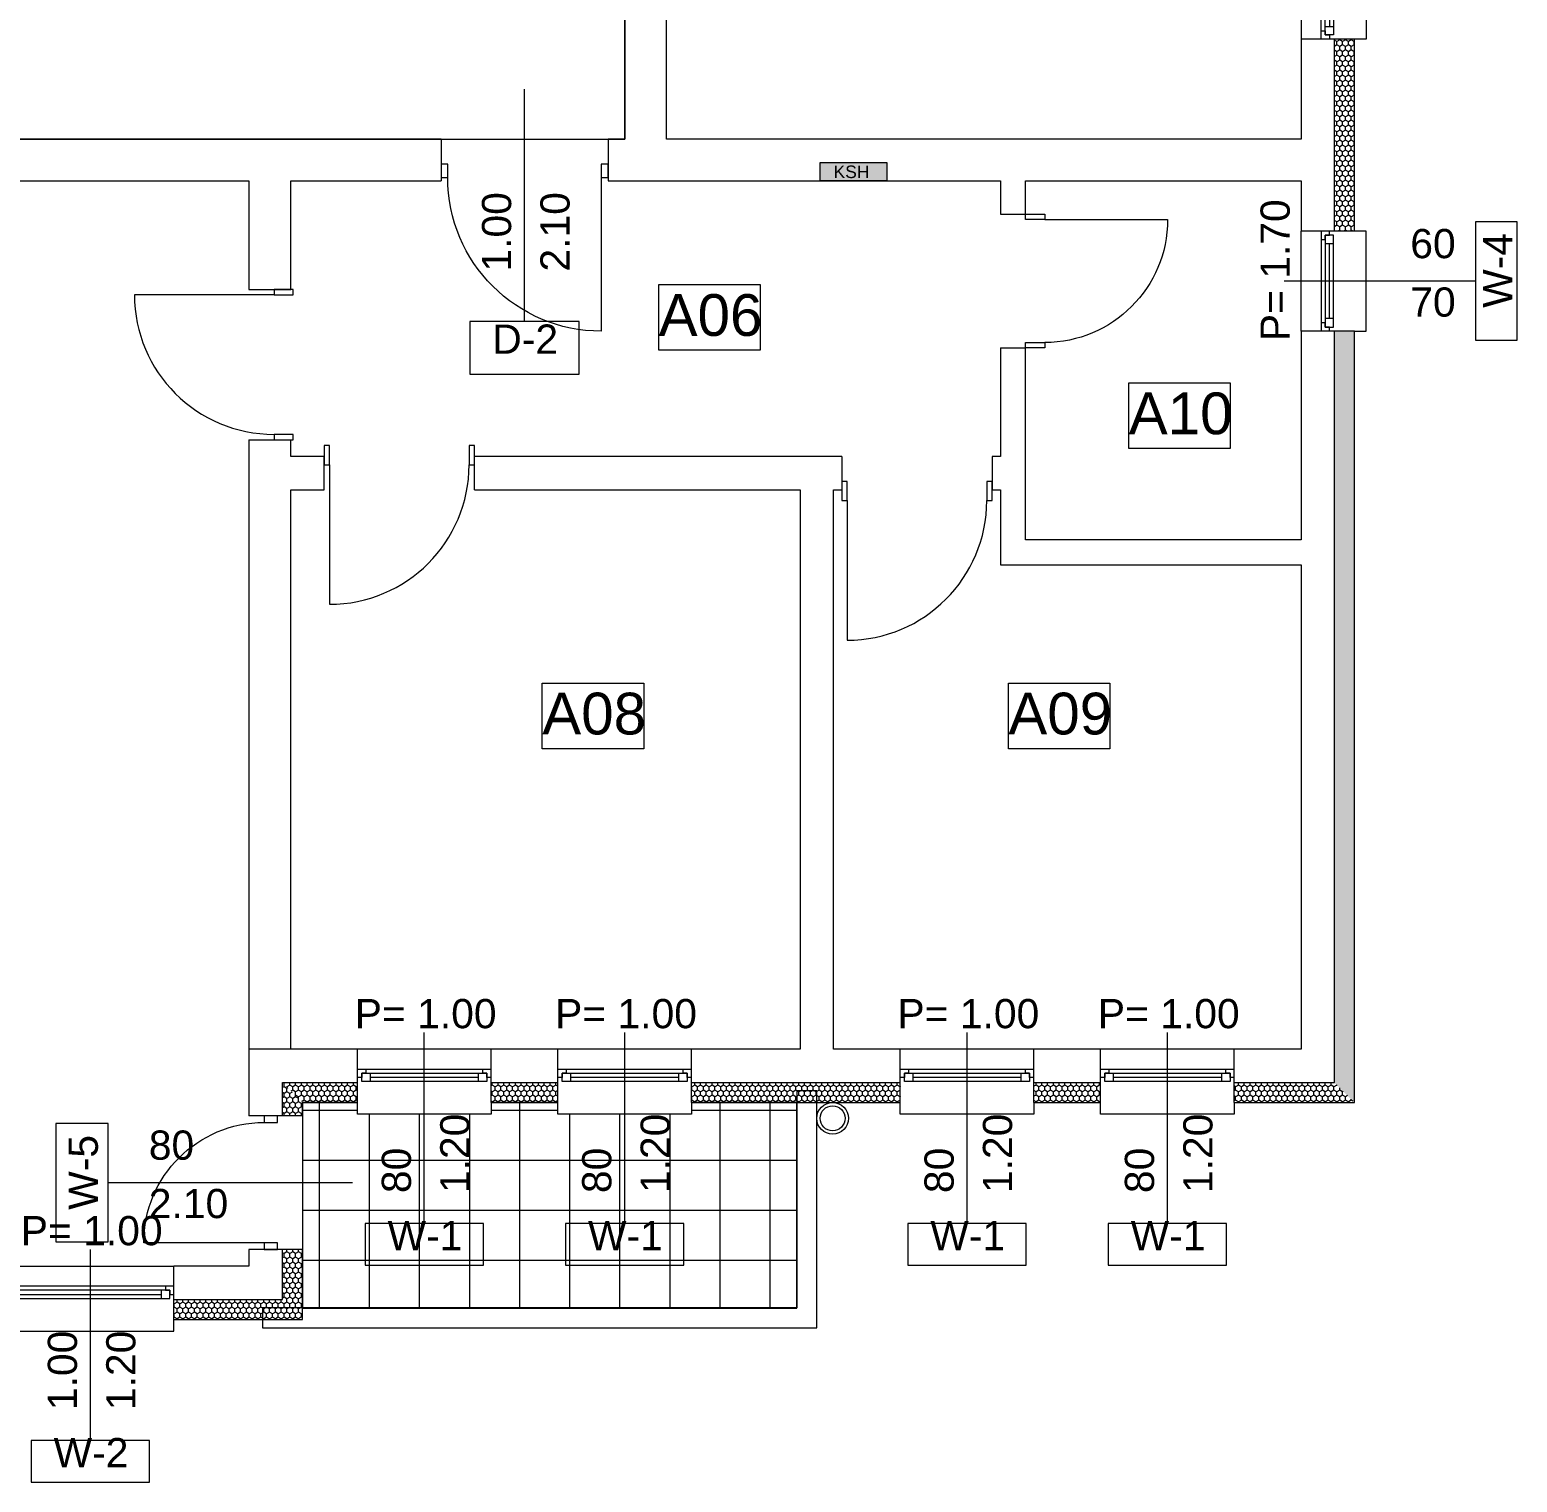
# Model space of a CAD drawing. Header units: feet. Extents: x 2566339 to 2627130, y -124111 to -81443.
# Drawn here: x 2591519 to 2600427, y -109904 to -101204 of the extents above; entities that cross this region are included whole.
import ezdxf
from ezdxf.enums import TextEntityAlignment as Align

# ---------------------------------------------------------------- set-up
doc = ezdxf.new("R2010")
doc.units = ezdxf.units.FT
doc.header["$MEASUREMENT"] = 0
for name, color, linetype, lineweight in [('ARCHICAD Door Markers_Pen_No__20', 1, 'Continuous', 5), ('ARCHICAD Door Markers_Pen_No__60', 230, 'Continuous', 5), ('ARCHICAD Doors_Pen_No__1', 7, 'Continuous', 5), ('ARCHICAD Doors_Pen_No__60', 230, 'Continuous', 5), ('ARCHICAD Window Markers_Pen_No__20', 1, 'Continuous', 5), ('ARCHICAD Windows_Pen_No__20', 1, 'Continuous', 5), ('Columns_Pen_No__1', 7, 'Continuous', 5), ('Columns_Pen_No__6', 5, 'Continuous', 5), ('Exterior walls_Pen_No__1', 7, 'Continuous', 5), ('Structural - Bearing_Pen_No__1', 7, 'Continuous', 5), ('Text blocks_Pen_No__1', 7, 'Continuous', 5), ('Text blocks_Pen_No__2', 8, 'Continuous', 5)]:
    doc.layers.add(name, color=color, linetype=linetype, lineweight=lineweight)
doc.layers.add('Columns', color=7, linetype='Continuous')
doc.layers.add('Exterior walls', color=7, linetype='Continuous')
for name, color, linetype, lineweight, true_color in [('Exterior walls_Pen_No__14', 7, 'Continuous', 5, 0xbd8b17), ('Exterior walls_Pen_No__65', 7, 'Continuous', 5, 0x80c2ff), ('Exterior walls_Pen_No__81', 7, 'Continuous', 5, 0x6a6a6a), ('Structural - Bearing_Pen_No__82', 7, 'Continuous', 5, 0xaaaaaa)]:
    doc.layers.add(name, color=color, linetype=linetype, lineweight=lineweight, true_color=true_color)
doc.styles.add('GENERATED_STYLE_1', font='arial.ttf')
pattern_1 = [(90, (2247653.822, -76424.967), (-34.641016, 0), [20, -40]), (90, (2247636.502, -76394.967), (-34.641016, 0), [20, -40]), (150, (2247653.822, -76404.967), (17.320508, 30), [20, -40]), (150, (2247619.18, -76404.967), (17.320508, 30), [20, -40]), (210, (2247653.822, -76424.967), (-17.320508, 30), [20, -40]), (210, (2247619.18, -76424.967), (-17.320508, 30), [20, -40])]
pattern_2 = [(90, (2247653.822, -76474.967), (-34.641016, 0), [20, -40]), (90, (2247636.502, -76444.967), (-34.641016, 0), [20, -40]), (150, (2247653.822, -76454.967), (17.320508, 30), [20, -40]), (150, (2247619.18, -76454.967), (17.320508, 30), [20, -40]), (210, (2247653.822, -76474.967), (-17.320508, 30), [20, -40]), (210, (2247619.18, -76474.967), (-17.320508, 30), [20, -40])]

# ---------------------------------------------------------------- blocks, each defined once
blk = doc.blocks.new('Window 22_5')
at = {"layer": 'ARCHICAD Windows_Pen_No__20', "color": 1, "linetype": 'Continuous', "lineweight": 5}
for p, q in [((-500, 150), (-500, 220)), ((-500, 220), (500, 220)), ((500, 220), (500, 150)), ((-500, 150), (-500, 30)), ((500, 150), (500, 30)), ((-500, 30), (-500, 0)), ((-500, 0), (-475, 0)), ((-500, 0), (-500, -50)), ((-500, 0), (-500, -50)), ((-475, 25), (-425, 25)), ((-475, -25), (-475, 25)), ((-475, 0), (-475, -25)), ((-425, 25), (425, 25)), ((-425, 25), (-425, -25)), ((-425, 25), (425, 25)), ((-425, 0), (425, 0)), ((425, -25), (425, 25)), ((425, 25), (475, 25)), ((475, 25), (475, -25)), ((475, -25), (475, 0)), ((475, 0), (500, 0)), ((500, 30), (500, 0)), ((500, 0), (500, -50)), ((500, 0), (500, -50)), ((-450, -50), (-500, -50)), ((-500, -50), (-500, -170)), ((-475, -25), (-450, -25)), ((-425, -25), (-475, -25)), ((-450, -25), (-450, -50)), ((450, -50), (-450, -50)), ((425, -25), (-425, -25)), ((475, -25), (425, -25)), ((450, -50), (450, -25)), ((450, -25), (475, -25)), ((500, -50), (450, -50)), ((500, -50), (500, -170)), ((-500, -170), (500, -170))]:
    blk.add_line(p, q, dxfattribs=at)
blk = doc.blocks.new('W Marker 22_2')
at = {"layer": 'ARCHICAD Window Markers_Pen_No__20', "color": 1, "linetype": 'Continuous', "lineweight": 5}
for p, q in [((0, -1045), (0, 100)), ((-354.4, -1045), (-354.4, -1295)), ((354.4, -1045), (-354.4, -1045)), ((354.4, -1295), (354.4, -1045)), ((-354.4, -1295), (354.4, -1295))]:
    blk.add_line(p, q, dxfattribs=at)
at = {"layer": 'ARCHICAD Window Markers_Pen_No__20', "color": 1, "lineweight": 5, "style": 'GENERATED_STYLE_1'}
for tag, rotation, p in [('AC_MarkerText_4', 180, (416.8, 367.1)), ('whDistCm', 270, (-322.5, -397.3)), ('AC_MarkerText_2', 270, (27.5, -597.3)), ('AC_MarkerText_1', 180, (220, -962.5))]:
    blk.add_attdef(tag, text='', height=175, rotation=rotation, dxfattribs=at).set_placement(p, align=Align.BOTTOM_LEFT)
blk = doc.blocks.new('Wall_17', base_point=(2589312.3, -108879.2))
at = {"layer": 'Exterior walls_Pen_No__14', "linetype": 'Continuous', "lineweight": 5, "true_color": 0xbd8b17}
h = blk.add_hatch(dxfattribs=at)
h.set_pattern_fill('STYROFOAM_SM_INSULATION', color=42, style=0, pattern_type=2)
h.set_pattern_definition(pattern_1)
h.paths.add_polyline_path([(2589432.3, -108759.2), (2589312.3, -108879.2), (2590082.3, -108879.2), (2590082.3, -108759.2)])
h = blk.add_hatch(dxfattribs=at)
h.set_pattern_fill('STYROFOAM_SM_INSULATION', color=42, style=0, pattern_type=2)
h.set_pattern_definition(pattern_1)
h.paths.add_polyline_path([(2591082.3, -108759.2), (2591082.3, -108879.2), (2591382.3, -108879.2), (2591382.3, -108759.2)])
h = blk.add_hatch(dxfattribs=at)
h.set_pattern_fill('STYROFOAM_SM_INSULATION', color=42, style=0, pattern_type=2)
h.set_pattern_definition(pattern_1)
h.paths.add_polyline_path([(2592382.3, -108759.2), (2592382.3, -108879.2), (2593152.3, -108879.2), (2593032.3, -108759.2)])
at = {"layer": 'Exterior walls_Pen_No__1', "color": 7, "linetype": 'Continuous', "lineweight": 5}
for p, q in [((2590082.3, -108679.2), (2590082.3, -108559.2)), ((2591082.3, -108679.2), (2591082.3, -108559.2)), ((2591382.3, -108679.2), (2591382.3, -108559.2)), ((2592382.3, -108679.2), (2592382.3, -108559.2)), ((2589432.3, -108759.2), (2590082.3, -108759.2)), ((2590082.3, -108729.2), (2590082.3, -108679.2)), ((2590082.3, -108759.2), (2590082.3, -108729.2)), ((2590082.3, -108879.2), (2590082.3, -108759.2)), ((2591082.3, -108729.2), (2591082.3, -108679.2)), ((2591082.3, -108759.2), (2591082.3, -108729.2)), ((2591082.3, -108759.2), (2591382.3, -108759.2)), ((2591082.3, -108879.2), (2591082.3, -108759.2)), ((2591382.3, -108729.2), (2591382.3, -108679.2)), ((2591382.3, -108759.2), (2591382.3, -108729.2)), ((2591382.3, -108879.2), (2591382.3, -108759.2)), ((2592382.3, -108729.2), (2592382.3, -108679.2)), ((2592382.3, -108759.2), (2592382.3, -108729.2)), ((2592382.3, -108759.2), (2593032.3, -108759.2)), ((2592382.3, -108879.2), (2592382.3, -108759.2))]:
    blk.add_line(p, q, dxfattribs=at)
at = {"layer": 'Exterior walls_Pen_No__1', "color": 7, "linetype": 'Continuous', "lineweight": 5, "flags": 128}
for points in [[(2590082.3, -108559.2), (2589632.3, -108559.2)], [(2591382.3, -108559.2), (2591082.3, -108559.2)], [(2592832.3, -108559.2), (2592382.3, -108559.2)], [(2589312.3, -108879.2), (2590082.3, -108879.2)], [(2591082.3, -108879.2), (2591382.3, -108879.2)], [(2592382.3, -108879.2), (2593152.3, -108879.2)]]:
    blk.add_lwpolyline(points, dxfattribs=at)
at = {"layer": 'ARCHICAD Window Markers_Pen_No__20', "color": 1, "linetype": 'Continuous', "lineweight": 5}
ref = blk.add_blockref('W Marker 22_2', (2590582.3, -108559.2), dxfattribs=at)
ref.add_attrib('A', '1.00', dxfattribs={"color": 1, "lineweight": 5, "height": 175, "rotation": 90, "style": 'GENERATED_STYLE_1'}).set_placement((2590554.8, -109422.1), align=Align.BOTTOM_LEFT)
ref.add_attrib('whDistCm', '1.20', dxfattribs={"color": 1, "lineweight": 5, "height": 175, "rotation": 90, "style": 'GENERATED_STYLE_1'}).set_placement((2590904.8, -109422.1), align=Align.BOTTOM_LEFT)
ref.add_attrib('AC_MarkerText_1', 'W-2', dxfattribs={"color": 1, "lineweight": 5, "height": 175, "style": 'GENERATED_STYLE_1'}).set_placement((2590362.3, -109816.7), align=Align.BOTTOM_LEFT)
ref.add_attrib('AC_MarkerText_4', 'P= 1.00', dxfattribs={"color": 1, "lineweight": 5, "height": 175, "style": 'GENERATED_STYLE_1'}).set_placement((2590165.5, -108487.1), align=Align.BOTTOM_LEFT)
ref = blk.add_blockref('W Marker 22_2', (2591882.3, -108559.2), dxfattribs=at)
ref.add_attrib('A', '1.00', dxfattribs={"color": 1, "lineweight": 5, "height": 175, "rotation": 90, "style": 'GENERATED_STYLE_1'}).set_placement((2591854.8, -109422.1), align=Align.BOTTOM_LEFT)
ref.add_attrib('whDistCm', '1.20', dxfattribs={"color": 1, "lineweight": 5, "height": 175, "rotation": 90, "style": 'GENERATED_STYLE_1'}).set_placement((2592204.8, -109422.1), align=Align.BOTTOM_LEFT)
ref.add_attrib('AC_MarkerText_1', 'W-2', dxfattribs={"color": 1, "lineweight": 5, "height": 175, "style": 'GENERATED_STYLE_1'}).set_placement((2591662.3, -109816.7), align=Align.BOTTOM_LEFT)
ref.add_attrib('AC_MarkerText_4', 'P= 1.00', dxfattribs={"color": 1, "lineweight": 5, "height": 175, "style": 'GENERATED_STYLE_1'}).set_placement((2591465.5, -108487.1), align=Align.BOTTOM_LEFT)
at = {"layer": 'ARCHICAD Windows_Pen_No__20', "color": 1, "linetype": 'Continuous', "lineweight": 5, "xscale": -1, "zscale": 1000, "rotation": 180}
for p in [(2590582.3, -108729.2), (2591882.3, -108729.2)]:
    blk.add_blockref('Window 22_5', p, dxfattribs=at)
blk = doc.blocks.new('Storefront with Transom 22_2')
at = {"layer": 'ARCHICAD Doors_Pen_No__60', "color": 230, "linetype": 'Continuous', "lineweight": 5}
for p, q in [((360, 0), (360, 720)), ((-400, 0), (-400, 90)), ((400, 0), (400, 90)), ((-400, -80), (-400, 0)), ((-400, 0), (-360, 0)), ((-400, -80), (-400, 0)), ((-400, -80), (-400, 0)), ((-360, 0), (-360, -80)), ((360, -80), (360, 0)), ((360, 0), (400, 0)), ((400, 0), (400, -80)), ((400, -80), (400, 0)), ((400, -80), (400, 0)), ((-360, -80), (-400, -80)), ((-400, -110), (-400, -80)), ((400, -80), (360, -80)), ((400, -110), (400, -80)), ((-400, -230), (-400, -110)), ((400, -230), (400, -110))]:
    blk.add_line(p, q, dxfattribs=at)
blk.add_arc((360, 0), 720, 90, 180, dxfattribs=at)
blk = doc.blocks.new('D Marker 22')
at = {"layer": 'ARCHICAD Door Markers_Pen_No__20', "color": 1, "linetype": 'Continuous', "lineweight": 5}
for p, q in [((354.4, 1157.1), (-354.4, 1157.1)), ((-354.4, 1157.1), (-354.4, 842.9)), ((354.4, 842.9), (354.4, 1157.1)), ((-354.4, 842.9), (354.4, 842.9)), ((0, 842.9), (0, -620))]:
    blk.add_line(p, q, dxfattribs=at)
at = {"layer": 'ARCHICAD Door Markers_Pen_No__20', "color": 1, "lineweight": 5, "style": 'GENERATED_STYLE_1'}
for tag, rotation, p in [('AC_MarkerText_1', 180, (220, 1207.5)), ('AC_MarkerText_3', 270, (-322.5, 657.1)), ('AC_MarkerText_2', 270, (27.5, 657.1))]:
    blk.add_attdef(tag, text='', height=175, rotation=rotation, dxfattribs=at).set_placement(p, align=Align.BOTTOM_LEFT)
blk = doc.blocks.new('Wall_18', base_point=(2593152.3, -108879.2))
at = {"layer": 'Exterior walls_Pen_No__14', "linetype": 'Continuous', "lineweight": 5, "true_color": 0xbd8b17}
h = blk.add_hatch(dxfattribs=at)
h.set_pattern_fill('STYROFOAM_SM_INSULATION', color=42, style=0, pattern_type=2)
h.set_pattern_definition(pattern_1)
h.paths.add_polyline_path([(2593032.3, -107459.2), (2593032.3, -107659.2), (2593152.3, -107659.2), (2593152.3, -107579.2)])
h = blk.add_hatch(dxfattribs=at)
h.set_pattern_fill('STYROFOAM_SM_INSULATION', color=42, style=0, pattern_type=2)
h.set_pattern_definition(pattern_1)
h.paths.add_polyline_path([(2593032.3, -108459.2), (2593032.3, -108759.2), (2593152.3, -108879.2), (2593152.3, -108459.2)])
at = {"layer": 'Exterior walls_Pen_No__1', "color": 7, "linetype": 'Continuous', "lineweight": 5}
for p, q in [((2593032.3, -107659.2), (2593032.3, -107459.2)), ((2592922.3, -107659.2), (2592832.3, -107659.2)), ((2593002.3, -107659.2), (2592922.3, -107659.2)), ((2593032.3, -107659.2), (2593002.3, -107659.2)), ((2593152.3, -107659.2), (2593032.3, -107659.2)), ((2592922.3, -108459.2), (2592832.3, -108459.2)), ((2593002.3, -108459.2), (2592922.3, -108459.2)), ((2593032.3, -108459.2), (2593002.3, -108459.2)), ((2593032.3, -108759.2), (2593032.3, -108459.2)), ((2593152.3, -108459.2), (2593032.3, -108459.2))]:
    blk.add_line(p, q, dxfattribs=at)
at = {"layer": 'Exterior walls_Pen_No__1', "color": 7, "linetype": 'Continuous', "lineweight": 5, "flags": 128}
for points in [[(2592832.3, -107259.2), (2592832.3, -107659.2)], [(2593152.3, -107659.2), (2593152.3, -107579.2)], [(2592832.3, -108459.2), (2592832.3, -108559.2)], [(2593152.3, -108879.2), (2593152.3, -108459.2)]]:
    blk.add_lwpolyline(points, dxfattribs=at)
at = {"layer": 'ARCHICAD Door Markers_Pen_No__20', "color": 1, "linetype": 'Continuous', "lineweight": 5}
ref = blk.add_blockref('D Marker 22', (2592832.3, -108059.2), dxfattribs=dict(at, rotation=90))
ref.add_attrib('AC_MarkerText_1', 'W-5', dxfattribs={"color": 1, "lineweight": 5, "height": 175, "rotation": 90, "style": 'GENERATED_STYLE_1'}).set_placement((2591979.8, -108222.1), align=Align.BOTTOM_LEFT)
ref.add_attrib('AC_MarkerText_2', '80', dxfattribs={"color": 1, "lineweight": 5, "height": 175, "rotation": 360, "style": 'GENERATED_STYLE_1'}).set_placement((2592232.3, -107974.6), align=Align.BOTTOM_LEFT)
ref.add_attrib('AC_MarkerText_3', '2.10', dxfattribs={"color": 1, "lineweight": 5, "height": 175, "rotation": 360, "style": 'GENERATED_STYLE_1'}).set_placement((2592232.3, -108324.6), align=Align.BOTTOM_LEFT)
at = {"layer": 'ARCHICAD Doors_Pen_No__60', "color": 230, "linetype": 'Continuous', "lineweight": 5, "xscale": -1, "zscale": 1000, "rotation": 90}
blk.add_blockref('Storefront with Transom 22_2', (2592922.3, -108059.2), dxfattribs=at)
blk = doc.blocks.new('Storefront with Transom 22_3')
at = {"layer": 'ARCHICAD Doors_Pen_No__60', "color": 230, "linetype": 'Continuous', "lineweight": 5}
for p, q in [((460, 0), (460, 920)), ((-500, 0), (-500, 20)), ((-500, -80), (-500, 0)), ((-500, 0), (-460, 0)), ((-500, -80), (-500, 0)), ((-500, -80), (-500, 0)), ((-460, 0), (-460, -80)), ((460, -80), (460, 0)), ((460, 0), (500, 0)), ((500, 0), (500, 20)), ((500, 0), (500, -80)), ((500, -80), (500, 0)), ((500, -80), (500, 0)), ((-460, -80), (-500, -80)), ((-500, -230), (-500, -80)), ((500, -80), (460, -80)), ((500, -230), (500, -80))]:
    blk.add_line(p, q, dxfattribs=at)
blk.add_arc((460, 0), 920, 90, 180, dxfattribs=at)
blk = doc.blocks.new('D Marker 22_2')
at = {"layer": 'ARCHICAD Door Markers_Pen_No__60', "color": 230, "linetype": 'Continuous', "lineweight": 5}
for p, q in [((0, -1092.9), (0, 300)), ((-327.2, -1092.9), (-327.2, -1407.1)), ((327.2, -1092.9), (-327.2, -1092.9)), ((327.2, -1407.1), (327.2, -1092.9)), ((-327.2, -1407.1), (327.2, -1407.1))]:
    blk.add_line(p, q, dxfattribs=at)
at = {"layer": 'ARCHICAD Door Markers_Pen_No__60', "color": 230, "lineweight": 5, "style": 'GENERATED_STYLE_1'}
for tag, rotation, p in [('AC_MarkerText_3', 270, (-322.5, -327.3)), ('A', 270, (27.5, -327.3)), ('AC_MarkerText_1', 180, (192.8, -1042.5))]:
    blk.add_attdef(tag, text='', height=175, rotation=rotation, dxfattribs=at).set_placement(p, align=Align.BOTTOM_LEFT)
blk = doc.blocks.new('Wall_21', base_point=(2589632.3, -102109.2))
at = {"layer": 'Exterior walls_Pen_No__1', "color": 7, "linetype": 'Continuous', "lineweight": 5}
for p, q in [((2593982.3, -101859.2), (2593982.3, -102009.2)), ((2594982.3, -101859.2), (2594982.3, -102009.2)), ((2593982.3, -102009.2), (2593982.3, -102089.2)), ((2594982.3, -102009.2), (2594982.3, -102089.2)), ((2593982.3, -102089.2), (2593982.3, -102109.2)), ((2594982.3, -102089.2), (2594982.3, -102109.2))]:
    blk.add_line(p, q, dxfattribs=at)
at = {"layer": 'Exterior walls_Pen_No__1', "color": 7, "linetype": 'Continuous', "lineweight": 5, "flags": 128}
for points in [[(2593982.3, -101859.2), (2589382.3, -101859.2)], [(2595082.3, -101859.2), (2594982.3, -101859.2)], [(2599132.3, -101859.2), (2595332.3, -101859.2)], [(2589632.3, -102109.2), (2592832.3, -102109.2)], [(2593082.3, -102109.2), (2593982.3, -102109.2)], [(2594982.3, -102109.2), (2597332.3, -102109.2)], [(2597482.3, -102109.2), (2599132.3, -102109.2)]]:
    blk.add_lwpolyline(points, dxfattribs=at)
at = {"layer": 'ARCHICAD Door Markers_Pen_No__60', "color": 230, "linetype": 'Continuous', "lineweight": 5}
ref = blk.add_blockref('D Marker 22_2', (2594482.3, -101859.2), dxfattribs=at)
ref.add_attrib('A', '1.00', dxfattribs={"color": 230, "lineweight": 5, "height": 175, "rotation": 90, "style": 'GENERATED_STYLE_1'}).set_placement((2594454.8, -102652.1), align=Align.BOTTOM_LEFT)
ref.add_attrib('AC_MarkerText_1', 'D-2', dxfattribs={"color": 230, "lineweight": 5, "height": 175, "style": 'GENERATED_STYLE_1'}).set_placement((2594289.5, -103196.7), align=Align.BOTTOM_LEFT)
ref.add_attrib('AC_MarkerText_3', '2.10', dxfattribs={"color": 230, "lineweight": 5, "height": 175, "rotation": 90, "style": 'GENERATED_STYLE_1'}).set_placement((2594804.8, -102652.1), align=Align.BOTTOM_LEFT)
at = {"layer": 'ARCHICAD Doors_Pen_No__60', "color": 230, "linetype": 'Continuous', "lineweight": 5, "xscale": -1, "zscale": 1000, "rotation": 180}
blk.add_blockref('Storefront with Transom 22_3', (2594482.3, -102089.2), dxfattribs=at)
blk = doc.blocks.new('Entrance Door 22_2')
at = {"layer": 'ARCHICAD Doors_Pen_No__1', "color": 7, "linetype": 'Continuous', "lineweight": 5}
for p, q in [((368, 0), (368, 736)), ((-368, 0), (-400, 0)), ((-400, 0), (-400, -115)), ((-368, -115), (-368, 0)), ((400, 0), (368, 0)), ((368, 0), (368, -115)), ((400, -115), (400, 0)), ((-400, -115), (-368, -115)), ((-400, -265), (-400, -115)), ((368, -115), (400, -115)), ((400, -265), (400, -115))]:
    blk.add_line(p, q, dxfattribs=at)
blk.add_arc((368, 0), 736, 90, 180, dxfattribs=at)
blk = doc.blocks.new('Wall_23', base_point=(2597482.3, -102109.2))
at = {"layer": 'Exterior walls_Pen_No__1', "color": 7, "linetype": 'Continuous', "lineweight": 5}
for p, q in [((2597332.3, -102309.2), (2597482.3, -102309.2)), ((2597332.3, -103109.2), (2597482.3, -103109.2))]:
    blk.add_line(p, q, dxfattribs=at)
at = {"layer": 'Exterior walls_Pen_No__1', "color": 7, "linetype": 'Continuous', "lineweight": 5, "flags": 128}
for points in [[(2597332.3, -102109.2), (2597332.3, -102309.2)], [(2597482.3, -102309.2), (2597482.3, -102109.2)], [(2597332.3, -103109.2), (2597332.3, -103759.2)], [(2597482.3, -104259.2), (2597482.3, -103109.2)], [(2597332.3, -103959.2), (2597332.3, -104409.2)]]:
    blk.add_lwpolyline(points, dxfattribs=at)
at = {"layer": 'ARCHICAD Doors_Pen_No__1', "color": 7, "linetype": 'Continuous', "lineweight": 5, "xscale": -1, "zscale": 1000, "rotation": 270}
blk.add_blockref('Entrance Door 22_2', (2597597.3, -102709.2), dxfattribs=at)
blk = doc.blocks.new('Wall_24', base_point=(2597482.3, -104259.2))
at = {"layer": 'Exterior walls_Pen_No__1', "color": 7, "linetype": 'Continuous', "lineweight": 5, "flags": 128}
for points in [[(2599132.3, -104259.2), (2597482.3, -104259.2)], [(2597332.3, -104409.2), (2599132.3, -104409.2)]]:
    blk.add_lwpolyline(points, dxfattribs=at)
blk = doc.blocks.new('Entrance Door 22_3')
at = {"layer": 'ARCHICAD Doors_Pen_No__1', "color": 7, "linetype": 'Continuous', "lineweight": 5}
for p, q in [((418, 0), (418, 836)), ((-418, 0), (-450, 0)), ((-450, 0), (-450, -115)), ((-418, -115), (-418, 0)), ((450, 0), (418, 0)), ((418, 0), (418, -115)), ((450, -115), (450, 0)), ((-450, -115), (-450, -65)), ((-450, -115), (-450, -65)), ((450, -115), (450, -65)), ((450, -115), (450, -65)), ((-450, -115), (-418, -115)), ((-450, -265), (-450, -115)), ((418, -115), (450, -115)), ((450, -265), (450, -115))]:
    blk.add_line(p, q, dxfattribs=at)
blk.add_arc((418, 0), 836, 90, 180, dxfattribs=at)
blk = doc.blocks.new('Entrance Door 22_4')
at = {"layer": 'ARCHICAD Doors_Pen_No__1', "color": 7, "linetype": 'Continuous', "lineweight": 5}
for p, q in [((418, 0), (418, 836)), ((-450, 150), (-450, 0)), ((450, 150), (450, 0)), ((-418, 0), (-450, 0)), ((-450, 0), (-450, -115)), ((-450, 0), (-450, -50)), ((-450, 0), (-450, -50)), ((-418, -115), (-418, 0)), ((450, 0), (418, 0)), ((418, 0), (418, -115)), ((450, -115), (450, 0)), ((450, 0), (450, -50)), ((450, 0), (450, -50)), ((-450, -115), (-418, -115)), ((418, -115), (450, -115))]:
    blk.add_line(p, q, dxfattribs=at)
blk.add_arc((418, 0), 836, 90, 180, dxfattribs=at)
blk = doc.blocks.new('Wall_25', base_point=(2597482.3, -103959.2))
at = {"layer": 'Exterior walls_Pen_No__1', "color": 7, "linetype": 'Continuous', "lineweight": 5}
for p, q in [((2593282.3, -103809.2), (2593282.3, -103759.2)), ((2594182.3, -103809.2), (2594182.3, -103759.2)), ((2596382.3, -103759.2), (2596382.3, -103909.2)), ((2597282.3, -103759.2), (2597282.3, -103909.2)), ((2593282.3, -103959.2), (2593282.3, -103809.2)), ((2594182.3, -103959.2), (2594182.3, -103809.2)), ((2596382.3, -103909.2), (2596382.3, -103959.2)), ((2597282.3, -103909.2), (2597282.3, -103959.2))]:
    blk.add_line(p, q, dxfattribs=at)
at = {"layer": 'Exterior walls_Pen_No__1', "color": 7, "linetype": 'Continuous', "lineweight": 5, "flags": 128}
for points in [[(2593282.3, -103759.2), (2593082.3, -103759.2)], [(2596382.3, -103759.2), (2594182.3, -103759.2)], [(2597332.3, -103759.2), (2597282.3, -103759.2)], [(2593082.3, -103959.2), (2593282.3, -103959.2)], [(2594182.3, -103959.2), (2596132.3, -103959.2)], [(2596332.3, -103959.2), (2596382.3, -103959.2)], [(2597282.3, -103959.2), (2597332.3, -103959.2)]]:
    blk.add_lwpolyline(points, dxfattribs=at)
at = {"layer": 'ARCHICAD Doors_Pen_No__1', "color": 7, "linetype": 'Continuous', "lineweight": 5, "zscale": 1000, "rotation": 180}
for name, p in [('Entrance Door 22_4', (2593732.3, -103809.2)), ('Entrance Door 22_3', (2596832.3, -104024.2))]:
    blk.add_blockref(name, p, dxfattribs=at)
blk = doc.blocks.new('Wall_34', base_point=(2595082.3, -102109.2))
at = {"layer": 'Exterior walls_Pen_No__1', "color": 7, "linetype": 'Continuous', "lineweight": 5, "flags": 128}
for points in [[(2595082.3, -100009.2), (2595082.3, -101859.2)], [(2595332.3, -101859.2), (2595332.3, -100009.2)]]:
    blk.add_lwpolyline(points, dxfattribs=at)
blk = doc.blocks.new('Wall_62', base_point=(2593032.3, -108809.2))
at = {"layer": 'Exterior walls_Pen_No__1', "color": 7, "linetype": 'Continuous', "lineweight": 5, "flags": 128}
for points in [[(2592912.3, -108809.2), (2592912.3, -108929.2)], [(2593032.3, -108809.2), (2592912.3, -108809.2)]]:
    blk.add_lwpolyline(points, dxfattribs=at)
blk = doc.blocks.new('Wall_63', base_point=(2593032.3, -108929.2))
at = {"layer": 'Exterior walls_Pen_No__1', "color": 7, "linetype": 'Continuous', "lineweight": 5, "flags": 128}
for points in [[(2596112.3, -108809.2), (2593032.3, -108809.2)], [(2592912.3, -108929.2), (2596232.3, -108929.2)]]:
    blk.add_lwpolyline(points, dxfattribs=at)
blk = doc.blocks.new('Wall_64', base_point=(2596232.3, -108929.2))
at = {"layer": 'Exterior walls_Pen_No__1', "color": 7, "linetype": 'Continuous', "lineweight": 5, "flags": 128}
for points in [[(2596232.3, -107509.2), (2596112.3, -107509.2)], [(2596112.3, -107509.2), (2596112.3, -108809.2)], [(2596232.3, -108929.2), (2596232.3, -107509.2)]]:
    blk.add_lwpolyline(points, dxfattribs=at)
blk = doc.blocks.new('Column_3', base_point=(2596327.3, -107674.2))
at = {"layer": 'Columns_Pen_No__1', "color": 7, "linetype": 'Continuous', "lineweight": 5}
blk.add_circle((2596327.3, -107674.2), 95, dxfattribs=at)
at = {"layer": 'Columns_Pen_No__6', "color": 5, "linetype": 'Continuous', "lineweight": 5}
blk.add_circle((2596327.3, -107674.2), 75, dxfattribs=at)
blk = doc.blocks.new('Window 22_4')
at = {"layer": 'ARCHICAD Windows_Pen_No__20', "color": 1, "linetype": 'Continuous', "lineweight": 5}
for p, q in [((-400, 150), (-400, 220)), ((-400, 220), (400, 220)), ((400, 220), (400, 150)), ((-400, 150), (-400, 30)), ((400, 150), (400, 30)), ((-400, 30), (-400, 0)), ((-400, 0), (-375, 0)), ((-400, 0), (-400, -50)), ((-400, 0), (-400, -50)), ((-375, 25), (-325, 25)), ((-375, -25), (-375, 25)), ((-375, 0), (-375, -25)), ((-325, 25), (325, 25)), ((-325, 25), (-325, -25)), ((-325, 25), (325, 25)), ((-325, 0), (325, 0)), ((325, -25), (325, 25)), ((325, 25), (375, 25)), ((375, 25), (375, -25)), ((375, -25), (375, 0)), ((375, 0), (400, 0)), ((400, 30), (400, 0)), ((400, 0), (400, -50)), ((400, 0), (400, -50)), ((-350, -50), (-400, -50)), ((-400, -50), (-400, -170)), ((-375, -25), (-350, -25)), ((-325, -25), (-375, -25)), ((-350, -25), (-350, -50)), ((350, -50), (-350, -50)), ((325, -25), (-325, -25)), ((375, -25), (325, -25)), ((350, -50), (350, -25)), ((350, -25), (375, -25)), ((400, -50), (350, -50)), ((400, -50), (400, -170)), ((-400, -170), (400, -170))]:
    blk.add_line(p, q, dxfattribs=at)
blk = doc.blocks.new('Entrance Door 22')
at = {"layer": 'ARCHICAD Doors_Pen_No__1', "color": 7, "linetype": 'Continuous', "lineweight": 5}
for p, q in [((418, 0), (418, 836)), ((-450, 150), (-450, 0)), ((450, 150), (450, 0)), ((-418, 0), (-450, 0)), ((-450, 0), (-450, -115)), ((-450, 0), (-450, -100)), ((-450, 0), (-450, -100)), ((-418, -115), (-418, 0)), ((450, 0), (418, 0)), ((418, 0), (418, -115)), ((450, -115), (450, 0)), ((450, 0), (450, -100)), ((450, 0), (450, -100)), ((-450, -115), (-418, -115)), ((418, -115), (450, -115))]:
    blk.add_line(p, q, dxfattribs=at)
blk.add_arc((418, 0), 836, 90, 180, dxfattribs=at)
blk = doc.blocks.new('Window 22_2')
at = {"layer": 'ARCHICAD Windows_Pen_No__20', "color": 1, "linetype": 'Continuous', "lineweight": 5}
for p, q in [((-300, 150), (-300, 220)), ((-300, 220), (300, 220)), ((300, 220), (300, 150)), ((-300, 150), (-300, 30)), ((300, 150), (300, 30)), ((-300, 30), (-300, 0)), ((-300, 0), (-275, 0)), ((-300, 0), (-300, -50)), ((-300, 0), (-300, -50)), ((-275, 25), (-225, 25)), ((-275, -25), (-275, 25)), ((-275, 0), (-275, -25)), ((-225, 25), (225, 25)), ((-225, 25), (-225, -25)), ((-225, 25), (225, 25)), ((-225, 0), (225, 0)), ((225, -25), (225, 25)), ((225, 25), (275, 25)), ((275, 25), (275, -25)), ((275, -25), (275, 0)), ((275, 0), (300, 0)), ((300, 30), (300, 0)), ((300, 0), (300, -50)), ((300, 0), (300, -50)), ((-250, -50), (-300, -50)), ((-300, -50), (-300, -170)), ((-275, -25), (-250, -25)), ((-225, -25), (-275, -25)), ((-250, -25), (-250, -50)), ((250, -50), (-250, -50)), ((225, -25), (-225, -25)), ((275, -25), (225, -25)), ((250, -50), (250, -25)), ((250, -25), (275, -25)), ((300, -50), (250, -50)), ((300, -50), (300, -170)), ((-300, -170), (300, -170))]:
    blk.add_line(p, q, dxfattribs=at)
blk = doc.blocks.new('Window 22_3')
at = {"layer": 'ARCHICAD Windows_Pen_No__20', "color": 1, "linetype": 'Continuous', "lineweight": 5}
for p, q in [((-600, 150), (-600, 220)), ((-600, 220), (600, 220)), ((600, 220), (600, 150)), ((-600, 150), (-600, 30)), ((600, 150), (600, 30)), ((-600, 30), (-600, 0)), ((-600, 0), (-575, 0)), ((-600, 0), (-600, -50)), ((-600, 0), (-600, -50)), ((-575, 25), (-525, 25)), ((-575, -25), (-575, 25)), ((-575, 0), (-575, -25)), ((-525, 25), (525, 25)), ((-525, 25), (-525, -25)), ((-525, 25), (525, 25)), ((-525, 0), (525, 0)), ((525, -25), (525, 25)), ((525, 25), (575, 25)), ((575, 25), (575, -25)), ((575, -25), (575, 0)), ((575, 0), (600, 0)), ((600, 30), (600, 0)), ((600, 0), (600, -50)), ((600, 0), (600, -50)), ((-550, -50), (-600, -50)), ((-600, -50), (-600, -170)), ((-575, -25), (-550, -25)), ((-525, -25), (-575, -25)), ((-550, -25), (-550, -50)), ((550, -50), (-550, -50)), ((525, -25), (-525, -25)), ((575, -25), (525, -25)), ((550, -50), (550, -25)), ((550, -25), (575, -25)), ((600, -50), (550, -50)), ((600, -50), (600, -170)), ((-600, -170), (600, -170))]:
    blk.add_line(p, q, dxfattribs=at)

msp = doc.modelspace()

# ---------------------------------------------------------------- hatches: boundary and pattern name
at = {"layer": 'Exterior walls_Pen_No__14', "linetype": 'Continuous', "lineweight": 5, "true_color": 0xbd8b17}
h = msp.add_hatch(dxfattribs=at)
h.set_pattern_fill('STYROFOAM_SM_INSULATION', color=42, style=0, pattern_type=2)
h.set_pattern_definition(pattern_1)
h.paths.add_polyline_path([(2599332.326, -101259.236), (2599332.326, -102409.236), (2599452.326, -102409.236), (2599452.326, -101259.236)])
h = msp.add_hatch(dxfattribs=at)
h.set_pattern_fill('STYROFOAM_SM_INSULATION', color=42, style=0, pattern_type=2)
h.set_pattern_definition(pattern_1)
h.paths.add_polyline_path([(2599452.326, -103009.236), (2599332.326, -103009.236), (2599332.326, -107510.509), (2599452.326, -107630.509)])
h = msp.add_hatch(dxfattribs=at)
h.set_pattern_fill('STYROFOAM_SM_INSULATION', color=42, style=0, pattern_type=2)
h.set_pattern_definition(pattern_2)
h.paths.add_polyline_path([(2593482.326, -107509.236), (2593032.326, -107509.236), (2593152.326, -107629.236), (2593482.326, -107629.236)])
h = msp.add_hatch(dxfattribs=at)
h.set_pattern_fill('STYROFOAM_SM_INSULATION', color=42, style=0, pattern_type=2)
h.set_pattern_definition(pattern_2)
h.paths.add_polyline_path([(2594282.326, -107509.236), (2594282.326, -107629.236), (2594682.326, -107629.236), (2594682.326, -107509.236)])
h = msp.add_hatch(dxfattribs=at)
h.set_pattern_fill('STYROFOAM_SM_INSULATION', color=42, style=0, pattern_type=2)
h.set_pattern_definition(pattern_2)
h.paths.add_polyline_path([(2595482.326, -107629.236), (2596732.326, -107629.236), (2596732.326, -107509.236), (2595482.326, -107509.236)])
h = msp.add_hatch(dxfattribs=at)
h.set_pattern_fill('STYROFOAM_SM_INSULATION', color=42, style=0, pattern_type=2)
h.set_pattern_definition(pattern_2)
h.paths.add_polyline_path([(2597532.326, -107509.236), (2597532.326, -107629.236), (2597932.326, -107629.236), (2597932.326, -107509.236)])
h = msp.add_hatch(dxfattribs=at)
h.set_pattern_fill('STYROFOAM_SM_INSULATION', color=42, style=0, pattern_type=2)
h.set_pattern_definition(pattern_2)
h.paths.add_polyline_path([(2598732.326, -107509.236), (2598732.326, -107629.236), (2599452.326, -107629.236), (2599332.326, -107509.236)])
at = {"layer": 'Exterior walls_Pen_No__65', "linetype": 'Continuous', "lineweight": 5, "true_color": 0x80c2ff}
msp.add_hatch(color=151, dxfattribs=at).paths.add_polyline_path([(2596252.352, -102109.236), (2596252.352, -101999.236), (2596652.352, -101999.236), (2596652.352, -102109.236)])
at = {"layer": 'Structural - Bearing_Pen_No__82', "linetype": 'Continuous', "lineweight": 5, "true_color": 0xaaaaaa}
h = msp.add_hatch(dxfattribs=at)
h.set_pattern_fill('GRID_30X30', color=253, style=0, pattern_type=2)
h.set_pattern_definition([(0, (2247653.82, -76474.97), (0, 300), []), (90, (2247653.82, -76474.97), (-300, 0), [])])
h.paths.add_polyline_path([(2593152.326, -107629.334), (2593152.326, -108860.595), (2596112.326, -108860.595), (2596112.326, -107629.334), (2595482.326, -107629.334), (2595482.326, -107699.236), (2594682.326, -107699.236), (2594682.326, -107629.334), (2594282.326, -107629.334), (2594282.326, -107699.236), (2593482.326, -107699.236), (2593482.326, -107629.334)])

# ---------------------------------------------------------------- linework, layer by layer
at = {"layer": 'Exterior walls_Pen_No__1', "color": 7, "linetype": 'Continuous', "lineweight": 5}
for p, q in [((2599252.326, -101259.236), (2599132.326, -101259.236)), ((2599302.326, -101259.236), (2599252.326, -101259.236)), ((2599332.326, -101259.236), (2599302.326, -101259.236)), ((2599332.326, -102409.236), (2599332.326, -101259.236)), ((2599452.326, -101259.236), (2599332.326, -101259.236)), ((2599252.326, -102409.236), (2599132.326, -102409.236)), ((2599302.326, -102409.236), (2599252.326, -102409.236)), ((2599332.326, -102409.236), (2599302.326, -102409.236)), ((2599452.326, -102409.236), (2599332.326, -102409.236)), ((2592832.326, -102759.236), (2592982.326, -102759.236)), ((2592982.326, -102759.236), (2593082.326, -102759.236)), ((2599252.326, -103009.236), (2599132.326, -103009.236)), ((2599302.326, -103009.236), (2599252.326, -103009.236)), ((2599332.326, -103009.236), (2599302.326, -103009.236)), ((2599332.326, -107509.236), (2599332.326, -103009.236)), ((2599452.326, -103009.236), (2599332.326, -103009.236)), ((2592832.326, -103659.236), (2592982.326, -103659.236)), ((2592982.326, -103659.236), (2593082.326, -103659.236)), ((2593482.326, -107429.236), (2593482.326, -107309.236)), ((2594282.326, -107429.236), (2594282.326, -107309.236)), ((2594682.326, -107429.236), (2594682.326, -107309.236)), ((2595482.326, -107429.236), (2595482.326, -107309.236)), ((2596732.326, -107429.236), (2596732.326, -107309.236)), ((2597532.326, -107429.236), (2597532.326, -107309.236)), ((2597932.326, -107429.236), (2597932.326, -107309.236)), ((2598732.326, -107429.236), (2598732.326, -107309.236)), ((2593482.326, -107479.236), (2593482.326, -107429.236)), ((2594282.326, -107479.236), (2594282.326, -107429.236)), ((2594682.326, -107479.236), (2594682.326, -107429.236)), ((2595482.326, -107479.236), (2595482.326, -107429.236)), ((2596732.326, -107479.236), (2596732.326, -107429.236)), ((2597532.326, -107479.236), (2597532.326, -107429.236)), ((2597932.326, -107479.236), (2597932.326, -107429.236)), ((2598732.326, -107479.236), (2598732.326, -107429.236)), ((2593032.326, -107509.236), (2593482.326, -107509.236)), ((2593482.326, -107509.236), (2593482.326, -107479.236)), ((2593482.326, -107629.236), (2593482.326, -107509.236)), ((2594282.326, -107509.236), (2594282.326, -107479.236)), ((2594282.326, -107509.236), (2594682.326, -107509.236)), ((2594282.326, -107629.236), (2594282.326, -107509.236)), ((2594682.326, -107509.236), (2594682.326, -107479.236)), ((2594682.326, -107629.236), (2594682.326, -107509.236)), ((2595482.326, -107509.236), (2595482.326, -107479.236)), ((2595482.326, -107509.236), (2596732.326, -107509.236)), ((2595482.326, -107629.236), (2595482.326, -107509.236)), ((2596732.326, -107509.236), (2596732.326, -107479.236)), ((2596732.326, -107629.236), (2596732.326, -107509.236)), ((2597532.326, -107509.236), (2597532.326, -107479.236)), ((2597532.326, -107509.236), (2597932.326, -107509.236)), ((2597532.326, -107629.236), (2597532.326, -107509.236)), ((2597932.326, -107509.236), (2597932.326, -107479.236)), ((2597932.326, -107629.236), (2597932.326, -107509.236)), ((2598732.326, -107509.236), (2598732.326, -107479.236)), ((2598732.326, -107509.236), (2599332.326, -107509.236)), ((2598732.326, -107629.236), (2598732.326, -107509.236))]:
    msp.add_line(p, q, dxfattribs=at)
at = {"layer": 'Exterior walls_Pen_No__1', "color": 7, "linetype": 'Continuous', "lineweight": 5, "flags": 128}
for points in [[(2599132.326, -101259.236), (2599132.326, -101859.236)], [(2599452.326, -102409.236), (2599452.326, -101259.236)], [(2592832.326, -102109.236), (2592832.326, -102759.236)], [(2593082.326, -102759.236), (2593082.326, -102109.236)], [(2599132.326, -102109.236), (2599132.326, -102409.236)], [(2599132.326, -103009.236), (2599132.326, -104259.236)], [(2599452.326, -107629.236), (2599452.326, -103009.236)], [(2592832.326, -103659.236), (2592832.326, -107309.236)], [(2593082.326, -103759.236), (2593082.326, -103659.236)], [(2593082.326, -107309.236), (2593082.326, -103959.236)], [(2596132.326, -103959.236), (2596132.326, -107309.236)], [(2596332.326, -107309.236), (2596332.326, -103959.236)], [(2599132.326, -104409.236), (2599132.326, -107309.236)], [(2593482.326, -107309.236), (2592832.326, -107309.236)], [(2594682.326, -107309.236), (2594282.326, -107309.236)], [(2596132.326, -107309.236), (2595482.326, -107309.236)], [(2596732.326, -107309.236), (2596332.326, -107309.236)], [(2597932.326, -107309.236), (2597532.326, -107309.236)], [(2599132.326, -107309.236), (2598732.326, -107309.236)], [(2593152.326, -107629.236), (2593482.326, -107629.236)], [(2594282.326, -107629.236), (2594682.326, -107629.236)], [(2595482.326, -107629.236), (2596732.326, -107629.236)], [(2597532.326, -107629.236), (2597932.326, -107629.236)], [(2598732.326, -107629.236), (2599452.326, -107629.236)]]:
    msp.add_lwpolyline(points, dxfattribs=at)
msp.add_lwpolyline([(2596252.352, -102109.236), (2596252.352, -101999.236), (2596652.352, -101999.236), (2596652.352, -102109.236)], close=True, dxfattribs=at)
at = {"layer": 'Exterior walls_Pen_No__81', "color": 251, "linetype": 'Continuous', "lineweight": 5, "true_color": 0x6a6a6a}
for p, q in [((2595082.326, -101859.236), (2595082.326, -100009.236)), ((2595082.326, -101859.236), (2595082.326, -100009.236)), ((2589382.326, -101859.236), (2595082.326, -101859.236)), ((2589382.326, -101859.236), (2595082.326, -101859.236))]:
    msp.add_line(p, q, dxfattribs=at)
at = {"layer": 'Structural - Bearing_Pen_No__1', "color": 7, "linetype": 'Continuous', "lineweight": 5, "flags": 128}
msp.add_lwpolyline([(2593152.326, -107629.334), (2593152.326, -108860.595), (2596112.326, -108860.595), (2596112.326, -107629.334), (2595482.326, -107629.334), (2595482.326, -107699.236), (2594682.326, -107699.236), (2594682.326, -107629.334), (2594282.326, -107629.334), (2594282.326, -107699.236), (2593482.326, -107699.236), (2593482.326, -107629.334)], close=True, dxfattribs=at)
at = {"layer": 'Text blocks_Pen_No__2', "color": 8, "linetype": 'Continuous', "lineweight": 5, "flags": 128}
for points in [[(2595285.7, -102730.291), (2595893.702, -102730.291), (2595893.702, -103123.149), (2595285.7, -103123.149)], [(2598101.009, -103319.344), (2598709.009, -103319.344), (2598709.009, -103712.201), (2598101.009, -103712.201)], [(2594588.878, -105117.649), (2595196.878, -105117.649), (2595196.878, -105510.506), (2594588.878, -105510.506)], [(2597380.153, -105117.649), (2597988.153, -105117.649), (2597988.153, -105510.506), (2597380.153, -105510.506)]]:
    msp.add_lwpolyline(points, close=True, dxfattribs=at)

# ---------------------------------------------------------------- block references
at = {"layer": 'ARCHICAD Doors_Pen_No__1', "color": 7, "linetype": 'Continuous', "lineweight": 5, "zscale": 1000, "rotation": 90}
msp.add_blockref('Entrance Door 22', (2592982.326, -103209.236), dxfattribs=at)
at = {"layer": 'ARCHICAD Window Markers_Pen_No__20', "color": 1, "linetype": 'Continuous', "lineweight": 5}
ref = msp.add_blockref('W Marker 22_2', (2599132.326, -102709.236), dxfattribs=dict(at, rotation=90))
ref.add_attrib('AC_MarkerText_1', 'W-4', dxfattribs={"color": 1, "lineweight": 5, "height": 175, "rotation": 90, "style": 'GENERATED_STYLE_1'}).set_placement((2600449.826, -102869.236), align=Align.BOTTOM_LEFT)
ref.add_attrib('AC_MarkerText_2', '60', dxfattribs={"color": 1, "lineweight": 5, "height": 175, "rotation": 360, "style": 'GENERATED_STYLE_1'}).set_placement((2599786.726, -102624.616), align=Align.BOTTOM_LEFT)
ref.add_attrib('AC_MarkerText_3', '70', dxfattribs={"color": 1, "lineweight": 5, "height": 175, "rotation": 360, "style": 'GENERATED_STYLE_1'}).set_placement((2599786.726, -102974.616), align=Align.BOTTOM_LEFT)
ref.add_attrib('AC_MarkerText_4', 'P= 1.70', dxfattribs={"color": 1, "lineweight": 5, "height": 175, "rotation": 90, "style": 'GENERATED_STYLE_1'}).set_placement((2599117.326, -103068.916), align=Align.BOTTOM_LEFT)
ref = msp.add_blockref('W Marker 22_2', (2593882.326, -107309.236), dxfattribs=at)
ref.add_attrib('whDistCm', '1.20', dxfattribs={"color": 1, "lineweight": 5, "height": 175, "rotation": 90, "style": 'GENERATED_STYLE_1'}).set_placement((2594204.826, -108172.116), align=Align.BOTTOM_LEFT)
ref.add_attrib('AC_MarkerText_1', 'W-1', dxfattribs={"color": 1, "lineweight": 5, "height": 175, "style": 'GENERATED_STYLE_1'}).set_placement((2593662.325, -108566.736), align=Align.BOTTOM_LEFT)
ref.add_attrib('AC_MarkerText_2', '80', dxfattribs={"color": 1, "lineweight": 5, "height": 175, "rotation": 90, "style": 'GENERATED_STYLE_1'}).set_placement((2593854.826, -108172.116), align=Align.BOTTOM_LEFT)
ref.add_attrib('AC_MarkerText_4', 'P= 1.00', dxfattribs={"color": 1, "lineweight": 5, "height": 175, "style": 'GENERATED_STYLE_1'}).set_placement((2593465.526, -107237.116), align=Align.BOTTOM_LEFT)
ref = msp.add_blockref('W Marker 22_2', (2595082.326, -107309.236), dxfattribs=at)
ref.add_attrib('whDistCm', '1.20', dxfattribs={"color": 1, "lineweight": 5, "height": 175, "rotation": 90, "style": 'GENERATED_STYLE_1'}).set_placement((2595404.826, -108172.116), align=Align.BOTTOM_LEFT)
ref.add_attrib('AC_MarkerText_1', 'W-1', dxfattribs={"color": 1, "lineweight": 5, "height": 175, "style": 'GENERATED_STYLE_1'}).set_placement((2594862.325, -108566.736), align=Align.BOTTOM_LEFT)
ref.add_attrib('AC_MarkerText_2', '80', dxfattribs={"color": 1, "lineweight": 5, "height": 175, "rotation": 90, "style": 'GENERATED_STYLE_1'}).set_placement((2595054.826, -108172.116), align=Align.BOTTOM_LEFT)
ref.add_attrib('AC_MarkerText_4', 'P= 1.00', dxfattribs={"color": 1, "lineweight": 5, "height": 175, "style": 'GENERATED_STYLE_1'}).set_placement((2594665.526, -107237.116), align=Align.BOTTOM_LEFT)
ref = msp.add_blockref('W Marker 22_2', (2597132.326, -107309.236), dxfattribs=at)
ref.add_attrib('whDistCm', '1.20', dxfattribs={"color": 1, "lineweight": 5, "height": 175, "rotation": 90, "style": 'GENERATED_STYLE_1'}).set_placement((2597454.826, -108172.116), align=Align.BOTTOM_LEFT)
ref.add_attrib('AC_MarkerText_1', 'W-1', dxfattribs={"color": 1, "lineweight": 5, "height": 175, "style": 'GENERATED_STYLE_1'}).set_placement((2596912.325, -108566.736), align=Align.BOTTOM_LEFT)
ref.add_attrib('AC_MarkerText_2', '80', dxfattribs={"color": 1, "lineweight": 5, "height": 175, "rotation": 90, "style": 'GENERATED_STYLE_1'}).set_placement((2597104.826, -108172.116), align=Align.BOTTOM_LEFT)
ref.add_attrib('AC_MarkerText_4', 'P= 1.00', dxfattribs={"color": 1, "lineweight": 5, "height": 175, "style": 'GENERATED_STYLE_1'}).set_placement((2596715.526, -107237.116), align=Align.BOTTOM_LEFT)
ref = msp.add_blockref('W Marker 22_2', (2598332.326, -107309.236), dxfattribs=at)
ref.add_attrib('whDistCm', '1.20', dxfattribs={"color": 1, "lineweight": 5, "height": 175, "rotation": 90, "style": 'GENERATED_STYLE_1'}).set_placement((2598654.826, -108172.116), align=Align.BOTTOM_LEFT)
ref.add_attrib('AC_MarkerText_1', 'W-1', dxfattribs={"color": 1, "lineweight": 5, "height": 175, "style": 'GENERATED_STYLE_1'}).set_placement((2598112.325, -108566.736), align=Align.BOTTOM_LEFT)
ref.add_attrib('AC_MarkerText_2', '80', dxfattribs={"color": 1, "lineweight": 5, "height": 175, "rotation": 90, "style": 'GENERATED_STYLE_1'}).set_placement((2598304.826, -108172.116), align=Align.BOTTOM_LEFT)
ref.add_attrib('AC_MarkerText_4', 'P= 1.00', dxfattribs={"color": 1, "lineweight": 5, "height": 175, "style": 'GENERATED_STYLE_1'}).set_placement((2597915.526, -107237.116), align=Align.BOTTOM_LEFT)
at = {"layer": 'ARCHICAD Windows_Pen_No__20', "color": 1, "linetype": 'Continuous', "lineweight": 5, "zscale": 1000}
for name, p, rotation in [('Window 22_3', (2599302.326, -100659.236), 270), ('Window 22_4', (2593882.326, -107479.236), 180), ('Window 22_4', (2595082.326, -107479.236), 180), ('Window 22_4', (2597132.326, -107479.236), 180), ('Window 22_4', (2598332.326, -107479.236), 180)]:
    msp.add_blockref(name, p, dxfattribs=dict(at, rotation=rotation))
at = {"layer": 'ARCHICAD Windows_Pen_No__20', "color": 1, "linetype": 'Continuous', "lineweight": 5, "xscale": -1, "zscale": 1000, "rotation": 270}
msp.add_blockref('Window 22_2', (2599302.326, -102709.236), dxfattribs=at)
at = {"layer": 'Columns', "color": 5, "lineweight": 5}
msp.add_blockref('Column_3', (2596327.326, -107724.236), dxfattribs=at)
at = {"layer": 'Exterior walls', "color": 7, "lineweight": 5}
for name, p in [('Wall_34', (2595082.326, -102109.236)), ('Wall_21', (2589632.326, -102109.236)), ('Wall_23', (2597482.326, -102109.236)), ('Wall_25', (2597482.326, -103959.236)), ('Wall_24', (2597482.326, -104259.236)), ('Wall_18', (2593152.326, -108929.236)), ('Wall_64', (2596232.326, -108979.236)), ('Wall_17', (2589312.326, -108929.236)), ('Wall_62', (2593032.326, -108859.236)), ('Wall_63', (2593032.326, -108979.236))]:
    msp.add_blockref(name, p, dxfattribs=at)

# ---------------------------------------------------------------- texts
at = {"layer": 'Text blocks_Pen_No__1', "color": 7, "linetype": 'Continuous', "lineweight": 5, "insert": (2596440.43, -102017.059), "char_height": 75, "attachment_point": 2, "style": 'GENERATED_STYLE_1'}
msp.add_mtext('\\A1;KSH', dxfattribs=at)
at = {"layer": 'Text blocks_Pen_No__2', "color": 8, "linetype": 'Continuous', "lineweight": 5, "char_height": 250, "attachment_point": 1, "style": 'GENERATED_STYLE_1'}
for s, insert in [('\\A1;A06', (2595285.7, -102787.434)), ('\\A1;A10', (2598101.009, -103376.486)), ('\\A1;A08', (2594588.878, -105174.792)), ('\\A1;A09', (2597380.153, -105174.792))]:
    msp.add_mtext(s, dxfattribs=dict(at, insert=insert))

doc.saveas('drawing.dxf')
